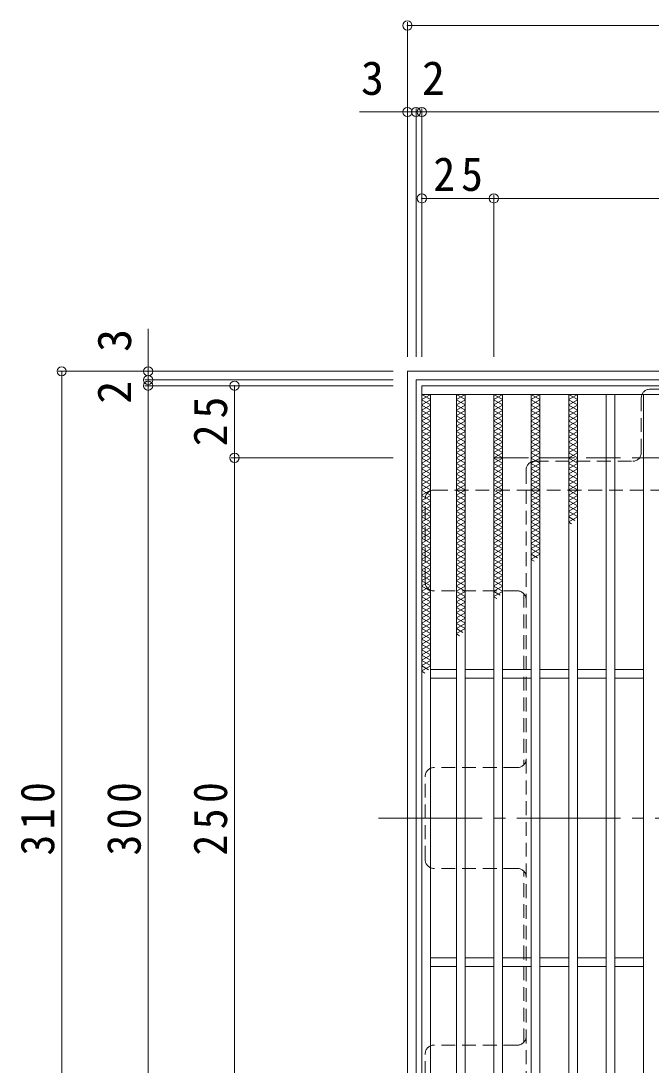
# Model space of a CAD drawing. Units: millimetres at full size, sheet at 1:4. Extents: x -838 to 994, y -781 to 732.
# Drawn here: x -783.9 to -565.1, y 357.4 to 719.8 of the extents above; entities that cross this region are included whole.
import ezdxf
from ezdxf.enums import TextEntityAlignment as Align

# ---------------------------------------------------------------- set-up
doc = ezdxf.new("R2010")
doc.units = ezdxf.units.MM
doc.header["$LTSCALE"] = 4
doc.header["$PDMODE"] = 32
doc.header["$PDSIZE"] = 3.2
for name, pattern in [('CHAIN1', [8, 5, -1, 1, -1]), ('CHAIN2', [12, 9, -1, 1, -1]), ('DASHED1', [1.8, 1.2, -0.6]), ('DASHED3', [4, 3, -1])]:
    doc.linetypes.add(name, pattern=pattern)
for name, color, linetype, lineweight in [('A-1_躯体', 3, 'Continuous', 9), ('A-2_仕上', 3, 'Continuous', 9), ('A-4_その他', 7, 'Continuous', 9), ('A-7_ハッチ', 2, 'Continuous', 9), ('A-8_記号', 2, 'Continuous', 9), ('A-9_ｸｳﾁｮｳｷ', 6, 'Continuous', 9)]:
    doc.layers.add(name, color=color, linetype=linetype, lineweight=lineweight)
doc.styles.add('ＭＳ ゴシック', font='')
doc.styles.get('ＭＳ ゴシック').set_extended_font_data('MS Gothic')

msp = doc.modelspace()

# ---------------------------------------------------------------- linework, layer by layer
at = {"layer": 'A-1_躯体', "color": 2}
for points in [[(-649.713, 288.162), (-649.713, 598.162), (-339.713, 598.162)], [(-646.713, 291.162), (-646.713, 595.162), (-342.713, 595.162)]]:
    msp.add_lwpolyline(points, dxfattribs=at)
at = {"layer": 'A-1_躯体', "color": 2, "linetype": 'DASHED3'}
msp.add_lwpolyline([(-619.713, 318.162), (-619.713, 568.162), (-369.713, 568.162)], dxfattribs=at)
at = {"layer": 'A-2_仕上'}
for p, q in [((-644.713, 593.162), (-644.713, 293.162)), ((-644.713, 593.162), (-344.713, 593.162)), ((-644.713, 590.162), (-344.713, 590.162)), ((-641.713, 590.162), (-641.713, 296.162)), ((-632.713, 590.162), (-632.713, 296.162)), ((-629.713, 590.162), (-629.713, 296.162)), ((-619.713, 590.162), (-619.713, 296.162)), ((-616.713, 590.162), (-616.713, 296.162)), ((-606.713, 590.162), (-606.713, 296.162)), ((-603.713, 590.162), (-603.713, 296.162)), ((-593.713, 590.162), (-593.713, 296.162)), ((-590.713, 590.162), (-590.713, 296.162)), ((-580.713, 590.162), (-580.713, 296.162)), ((-577.713, 590.162), (-577.713, 296.162)), ((-567.713, 590.162), (-567.713, 296.162)), ((-632.713, 494.662), (-641.713, 494.662)), ((-619.713, 494.662), (-629.713, 494.662)), ((-606.713, 494.662), (-616.713, 494.662)), ((-593.713, 494.662), (-603.713, 494.662)), ((-580.713, 494.662), (-590.713, 494.662)), ((-567.713, 494.662), (-577.713, 494.662)), ((-632.713, 491.662), (-641.713, 491.662)), ((-619.713, 491.662), (-629.713, 491.662)), ((-606.713, 491.662), (-616.713, 491.662)), ((-593.713, 491.662), (-603.713, 491.662)), ((-580.713, 491.662), (-590.713, 491.662)), ((-567.713, 491.662), (-577.713, 491.662)), ((-632.713, 394.662), (-641.713, 394.662)), ((-632.713, 391.662), (-641.713, 391.662)), ((-619.713, 394.662), (-629.713, 394.662)), ((-619.713, 391.662), (-629.713, 391.662)), ((-606.713, 394.662), (-616.713, 394.662)), ((-606.713, 391.662), (-616.713, 391.662)), ((-593.713, 394.662), (-603.713, 394.662)), ((-593.713, 391.662), (-603.713, 391.662)), ((-580.713, 394.662), (-590.713, 394.662)), ((-580.713, 391.662), (-590.713, 391.662)), ((-567.713, 394.662), (-577.713, 394.662)), ((-567.713, 391.662), (-577.713, 391.662))]:
    msp.add_line(p, q, dxfattribs=at)
at = {"layer": 'A-4_その他'}
for p, q in [((-649.713, 719.362), (-649.713, 603.162)), ((-649.713, 718.162), (-339.713, 718.162)), ((-646.713, 689.362), (-646.713, 603.162)), ((-644.713, 689.362), (-644.713, 603.162)), ((-666.393, 688.162), (-646.713, 688.162)), ((-646.713, 688.162), (-644.713, 688.162)), ((-644.713, 688.162), (-344.713, 688.162)), ((-619.713, 658.162), (-644.713, 658.162)), ((-619.713, 659.362), (-619.713, 603.162)), ((-619.713, 658.162), (-369.713, 658.162)), ((-739.713, 612.926), (-739.713, 595.162)), ((-770.913, 598.162), (-654.713, 598.162)), ((-769.713, 598.162), (-769.713, 288.162)), ((-740.913, 595.162), (-654.713, 595.162)), ((-739.713, 595.162), (-739.713, 593.162)), ((-740.913, 593.162), (-654.713, 593.162)), ((-739.713, 593.162), (-739.713, 293.162)), ((-709.713, 568.162), (-709.713, 593.162)), ((-710.913, 568.162), (-654.713, 568.162)), ((-709.713, 568.162), (-709.713, 318.162))]:
    msp.add_line(p, q, dxfattribs=at)
for p in [(-649.713, 718.162), (-649.713, 688.162), (-646.713, 688.162), (-644.713, 688.162), (-644.713, 658.162), (-619.713, 658.162), (-769.713, 598.162), (-739.713, 598.162), (-739.713, 595.162), (-739.713, 593.162), (-709.713, 593.162), (-709.713, 568.162)]:
    msp.add_point(p, dxfattribs=at)
at = {"layer": 'A-7_ハッチ', "linetype": 'DASHED1'}
for p, q in [((-423.914, 591.966), (-565.512, 591.966)), ((-568.512, 569.966), (-568.512, 588.966)), ((-605.513, 566.966), (-571.512, 566.966)), ((-608.513, 563.966), (-608.513, 556.966)), ((-640.516, 556.966), (-608.513, 556.966)), ((-608.513, 556.966), (-380.913, 556.966)), ((-608.513, 556.966), (-608.513, 329.359)), ((-643.516, 524.965), (-643.516, 553.966)), ((-611.513, 521.965), (-640.516, 521.965)), ((-609.313, 521.004), (-609.313, 461.623)), ((-611.513, 460.663), (-640.516, 460.663)), ((-643.516, 428.662), (-643.516, 457.663)), ((-611.513, 425.662), (-640.516, 425.662)), ((-609.313, 365.32), (-609.313, 424.701)), ((-611.513, 364.36), (-640.516, 364.36)), ((-643.516, 332.359), (-643.516, 361.36))]:
    msp.add_line(p, q, dxfattribs=at)
at = {"layer": 'A-7_ハッチ', "linetype": 'CHAIN2'}
msp.add_line((-659.713, 443.162), (-329.713, 443.162), dxfattribs=at)
at = {"layer": 'A-7_ハッチ', "linetype": 'DASHED1'}
for centre, start, end in [((-565.512, 588.966), 90, 180), ((-571.512, 569.966), 270, 0), ((-605.513, 563.966), 90, 180), ((-640.516, 553.966), 90, 180), ((-640.516, 524.965), 180, 270), ((-611.513, 518.965), 0, 90), ((-640.516, 457.663), 90, 180), ((-611.513, 463.663), 270, 0), ((-640.516, 428.662), 180, 270), ((-611.513, 422.662), 0, 90), ((-611.513, 367.36), 270, 0), ((-640.516, 361.36), 90, 180)]:
    msp.add_arc(centre, 3, start, end, dxfattribs=at)
at = {"layer": 'A-8_記号', "linetype": 'CHAIN1'}
msp.add_line((-611.22, 443.162), (-598.713, 443.162), dxfattribs=at)
at = {"layer": 'A-9_ｸｳﾁｮｳｷ'}
for p, q in [((-644.713, 590.162), (-641.713, 588.43)), ((-641.713, 590.162), (-644.713, 588.43)), ((-644.713, 588.315), (-641.713, 586.583)), ((-641.713, 588.315), (-644.713, 586.583)), ((-632.713, 590.162), (-629.713, 588.43)), ((-629.713, 590.162), (-632.713, 588.43)), ((-632.713, 588.315), (-629.713, 586.583)), ((-629.713, 588.315), (-632.713, 586.583)), ((-619.713, 590.162), (-616.713, 588.43)), ((-616.713, 590.162), (-619.713, 588.43)), ((-619.713, 588.315), (-616.713, 586.583)), ((-616.713, 588.315), (-619.713, 586.583)), ((-606.713, 590.162), (-603.713, 588.43)), ((-603.713, 590.162), (-606.713, 588.43)), ((-606.713, 588.315), (-603.713, 586.583)), ((-603.713, 588.315), (-606.713, 586.583)), ((-593.713, 590.162), (-590.713, 588.43)), ((-590.713, 590.162), (-593.713, 588.43)), ((-593.713, 588.315), (-590.713, 586.583)), ((-590.713, 588.315), (-593.713, 586.583)), ((-644.713, 586.467), (-641.713, 584.735)), ((-641.713, 586.467), (-644.713, 584.735)), ((-644.713, 584.62), (-641.713, 582.887)), ((-641.713, 584.62), (-644.713, 582.887)), ((-632.713, 586.467), (-629.713, 584.735)), ((-629.713, 586.467), (-632.713, 584.735)), ((-632.713, 584.62), (-629.713, 582.887)), ((-629.713, 584.62), (-632.713, 582.887)), ((-619.713, 586.467), (-616.713, 584.735)), ((-616.713, 586.467), (-619.713, 584.735)), ((-619.713, 584.62), (-616.713, 582.887)), ((-616.713, 584.62), (-619.713, 582.887)), ((-606.713, 586.467), (-603.713, 584.735)), ((-603.713, 586.467), (-606.713, 584.735)), ((-606.713, 584.62), (-603.713, 582.887)), ((-603.713, 584.62), (-606.713, 582.887)), ((-593.713, 586.467), (-590.713, 584.735)), ((-590.713, 586.467), (-593.713, 584.735)), ((-593.713, 584.62), (-590.713, 582.887)), ((-590.713, 584.62), (-593.713, 582.887)), ((-644.713, 582.772), (-641.713, 581.04)), ((-641.713, 582.772), (-644.713, 581.04)), ((-644.713, 580.924), (-641.713, 579.192)), ((-641.713, 580.924), (-644.713, 579.192)), ((-632.713, 582.772), (-629.713, 581.04)), ((-629.713, 582.772), (-632.713, 581.04)), ((-632.713, 580.924), (-629.713, 579.192)), ((-629.713, 580.924), (-632.713, 579.192)), ((-619.713, 582.772), (-616.713, 581.04)), ((-616.713, 582.772), (-619.713, 581.04)), ((-619.713, 580.924), (-616.713, 579.192)), ((-616.713, 580.924), (-619.713, 579.192)), ((-606.713, 582.772), (-603.713, 581.04)), ((-603.713, 582.772), (-606.713, 581.04)), ((-606.713, 580.924), (-603.713, 579.192)), ((-603.713, 580.924), (-606.713, 579.192)), ((-593.713, 582.772), (-590.713, 581.04)), ((-590.713, 582.772), (-593.713, 581.04)), ((-593.713, 580.924), (-590.713, 579.192)), ((-590.713, 580.924), (-593.713, 579.192)), ((-644.713, 579.077), (-641.713, 577.345)), ((-641.713, 579.077), (-644.713, 577.345)), ((-641.713, 577.229), (-644.713, 575.497)), ((-644.713, 577.229), (-641.713, 575.497)), ((-632.713, 579.077), (-629.713, 577.345)), ((-629.713, 579.077), (-632.713, 577.345)), ((-629.713, 577.229), (-632.713, 575.497)), ((-632.713, 577.229), (-629.713, 575.497)), ((-619.713, 579.077), (-616.713, 577.345)), ((-616.713, 579.077), (-619.713, 577.345)), ((-616.713, 577.229), (-619.713, 575.497)), ((-619.713, 577.229), (-616.713, 575.497)), ((-606.713, 579.077), (-603.713, 577.345)), ((-603.713, 579.077), (-606.713, 577.345)), ((-603.713, 577.229), (-606.713, 575.497)), ((-606.713, 577.229), (-603.713, 575.497)), ((-593.713, 579.077), (-590.713, 577.345)), ((-590.713, 579.077), (-593.713, 577.345)), ((-590.713, 577.229), (-593.713, 575.497)), ((-593.713, 577.229), (-590.713, 575.497)), ((-644.713, 575.382), (-641.713, 573.65)), ((-641.713, 575.382), (-644.713, 573.65)), ((-644.713, 573.534), (-641.713, 571.802)), ((-641.713, 573.534), (-644.713, 571.802)), ((-632.713, 575.382), (-629.713, 573.65)), ((-629.713, 575.382), (-632.713, 573.65)), ((-632.713, 573.534), (-629.713, 571.802)), ((-629.713, 573.534), (-632.713, 571.802)), ((-619.713, 575.382), (-616.713, 573.65)), ((-616.713, 575.382), (-619.713, 573.65)), ((-619.713, 573.534), (-616.713, 571.802)), ((-616.713, 573.534), (-619.713, 571.802)), ((-606.713, 575.382), (-603.713, 573.65)), ((-603.713, 575.382), (-606.713, 573.65)), ((-606.713, 573.534), (-603.713, 571.802)), ((-603.713, 573.534), (-606.713, 571.802)), ((-593.713, 575.382), (-590.713, 573.65)), ((-590.713, 575.382), (-593.713, 573.65)), ((-593.713, 573.534), (-590.713, 571.802)), ((-590.713, 573.534), (-593.713, 571.802)), ((-644.713, 571.687), (-641.713, 569.955)), ((-641.713, 571.687), (-644.713, 569.955)), ((-644.713, 569.839), (-641.713, 568.107)), ((-641.713, 569.839), (-644.713, 568.107)), ((-632.713, 571.687), (-629.713, 569.955)), ((-629.713, 571.687), (-632.713, 569.955)), ((-632.713, 569.839), (-629.713, 568.107)), ((-629.713, 569.839), (-632.713, 568.107)), ((-619.713, 571.687), (-616.713, 569.955)), ((-616.713, 571.687), (-619.713, 569.955)), ((-619.713, 569.839), (-616.713, 568.107)), ((-616.713, 569.839), (-619.713, 568.107)), ((-606.713, 571.687), (-603.713, 569.955)), ((-603.713, 571.687), (-606.713, 569.955)), ((-606.713, 569.839), (-603.713, 568.107)), ((-603.713, 569.839), (-606.713, 568.107)), ((-593.713, 571.687), (-590.713, 569.955)), ((-590.713, 571.687), (-593.713, 569.955)), ((-593.713, 569.839), (-590.713, 568.107)), ((-590.713, 569.839), (-593.713, 568.107)), ((-641.713, 567.991), (-644.713, 566.259)), ((-644.713, 567.991), (-641.713, 566.26)), ((-641.713, 566.144), (-644.713, 564.412)), ((-644.713, 566.144), (-641.713, 564.412)), ((-629.713, 567.991), (-632.713, 566.259)), ((-632.713, 567.991), (-629.713, 566.26)), ((-629.713, 566.144), (-632.713, 564.412)), ((-632.713, 566.144), (-629.713, 564.412)), ((-616.713, 567.991), (-619.713, 566.259)), ((-619.713, 567.991), (-616.713, 566.26)), ((-616.713, 566.144), (-619.713, 564.412)), ((-619.713, 566.144), (-616.713, 564.412)), ((-603.713, 567.991), (-606.713, 566.259)), ((-606.713, 567.991), (-603.713, 566.26)), ((-603.713, 566.144), (-606.713, 564.412)), ((-606.713, 566.144), (-603.713, 564.412)), ((-590.713, 567.991), (-593.713, 566.259)), ((-593.713, 567.991), (-590.713, 566.26)), ((-590.713, 566.144), (-593.713, 564.412)), ((-593.713, 566.144), (-590.713, 564.412)), ((-641.713, 564.296), (-644.713, 562.564)), ((-644.713, 564.296), (-641.713, 562.564)), ((-641.713, 562.449), (-644.713, 560.717)), ((-644.713, 562.449), (-641.713, 560.717)), ((-629.713, 564.296), (-632.713, 562.564)), ((-632.713, 564.296), (-629.713, 562.564)), ((-629.713, 562.449), (-632.713, 560.717)), ((-632.713, 562.449), (-629.713, 560.717)), ((-616.713, 564.296), (-619.713, 562.564)), ((-619.713, 564.296), (-616.713, 562.564)), ((-616.713, 562.449), (-619.713, 560.717)), ((-619.713, 562.449), (-616.713, 560.717)), ((-603.713, 564.296), (-606.713, 562.564)), ((-606.713, 564.296), (-603.713, 562.564)), ((-603.713, 562.449), (-606.713, 560.717)), ((-606.713, 562.449), (-603.713, 560.717)), ((-590.713, 564.296), (-593.713, 562.564)), ((-593.713, 564.296), (-590.713, 562.564)), ((-590.713, 562.449), (-593.713, 560.717)), ((-593.713, 562.449), (-590.713, 560.717)), ((-641.713, 560.601), (-644.713, 558.869)), ((-644.713, 560.601), (-641.713, 558.869)), ((-641.713, 558.754), (-644.713, 557.021)), ((-644.713, 558.754), (-641.713, 557.022)), ((-629.713, 560.601), (-632.713, 558.869)), ((-632.713, 560.601), (-629.713, 558.869)), ((-629.713, 558.754), (-632.713, 557.021)), ((-632.713, 558.754), (-629.713, 557.022)), ((-616.713, 560.601), (-619.713, 558.869)), ((-619.713, 560.601), (-616.713, 558.869)), ((-616.713, 558.754), (-619.713, 557.021)), ((-619.713, 558.754), (-616.713, 557.022)), ((-603.713, 560.601), (-606.713, 558.869)), ((-606.713, 560.601), (-603.713, 558.869)), ((-603.713, 558.754), (-606.713, 557.021)), ((-606.713, 558.754), (-603.713, 557.022)), ((-590.713, 560.601), (-593.713, 558.869)), ((-593.713, 560.601), (-590.713, 558.869)), ((-590.713, 558.754), (-593.713, 557.021)), ((-593.713, 558.754), (-590.713, 557.022)), ((-641.713, 556.906), (-644.713, 555.174)), ((-644.713, 556.906), (-641.713, 555.174)), ((-641.713, 555.058), (-644.713, 553.326)), ((-644.713, 555.058), (-641.713, 553.326)), ((-629.713, 556.906), (-632.713, 555.174)), ((-632.713, 556.906), (-629.713, 555.174)), ((-629.713, 555.058), (-632.713, 553.326)), ((-632.713, 555.058), (-629.713, 553.326)), ((-616.713, 556.906), (-619.713, 555.174)), ((-619.713, 556.906), (-616.713, 555.174)), ((-616.713, 555.058), (-619.713, 553.326)), ((-619.713, 555.058), (-616.713, 553.326)), ((-603.713, 556.906), (-606.713, 555.174)), ((-606.713, 556.906), (-603.713, 555.174)), ((-603.713, 555.058), (-606.713, 553.326)), ((-606.713, 555.058), (-603.713, 553.326)), ((-590.713, 556.906), (-593.713, 555.174)), ((-593.713, 556.906), (-590.713, 555.174)), ((-590.713, 555.058), (-593.713, 553.326)), ((-593.713, 555.058), (-590.713, 553.326)), ((-641.713, 553.211), (-644.713, 551.479)), ((-644.713, 553.211), (-641.713, 551.479)), ((-641.713, 551.363), (-644.713, 549.631)), ((-644.713, 551.363), (-641.713, 549.631)), ((-629.713, 553.211), (-632.713, 551.479)), ((-632.713, 553.211), (-629.713, 551.479)), ((-629.713, 551.363), (-632.713, 549.631)), ((-632.713, 551.363), (-629.713, 549.631)), ((-616.713, 553.211), (-619.713, 551.479)), ((-619.713, 553.211), (-616.713, 551.479)), ((-616.713, 551.363), (-619.713, 549.631)), ((-619.713, 551.363), (-616.713, 549.631)), ((-603.713, 553.211), (-606.713, 551.479)), ((-606.713, 553.211), (-603.713, 551.479)), ((-603.713, 551.363), (-606.713, 549.631)), ((-606.713, 551.363), (-603.713, 549.631)), ((-590.713, 553.211), (-593.713, 551.479)), ((-593.713, 553.211), (-590.713, 551.479)), ((-590.713, 551.363), (-593.713, 549.631)), ((-593.713, 551.363), (-590.713, 549.631)), ((-641.713, 549.516), (-644.713, 547.783)), ((-644.713, 549.516), (-641.713, 547.784)), ((-641.713, 547.668), (-644.713, 545.936)), ((-644.713, 547.668), (-641.713, 545.936)), ((-629.713, 549.516), (-632.713, 547.783)), ((-632.713, 549.516), (-629.713, 547.784)), ((-629.713, 547.668), (-632.713, 545.936)), ((-632.713, 547.668), (-629.713, 545.936)), ((-616.713, 549.516), (-619.713, 547.783)), ((-619.713, 549.516), (-616.713, 547.784)), ((-616.713, 547.668), (-619.713, 545.936)), ((-619.713, 547.668), (-616.713, 545.936)), ((-603.713, 549.516), (-606.713, 547.783)), ((-606.713, 549.516), (-603.713, 547.784)), ((-603.713, 547.668), (-606.713, 545.936)), ((-606.713, 547.668), (-603.713, 545.936)), ((-590.713, 549.516), (-593.713, 547.783)), ((-593.713, 549.516), (-590.713, 547.784)), ((-590.713, 547.668), (-593.713, 545.936)), ((-593.713, 547.668), (-591.613, 546.456)), ((-641.713, 545.82), (-644.713, 544.088)), ((-644.713, 545.82), (-641.713, 544.088)), ((-641.713, 543.973), (-644.713, 542.241)), ((-644.713, 543.973), (-641.713, 542.241)), ((-629.713, 545.82), (-632.713, 544.088)), ((-632.713, 545.82), (-629.713, 544.088)), ((-629.713, 543.973), (-632.713, 542.241)), ((-632.713, 543.973), (-629.713, 542.241)), ((-616.713, 545.82), (-619.713, 544.088)), ((-619.713, 545.82), (-616.713, 544.088)), ((-616.713, 543.973), (-619.713, 542.241)), ((-619.713, 543.973), (-616.713, 542.241)), ((-603.713, 545.82), (-606.713, 544.088)), ((-606.713, 545.82), (-603.713, 544.088)), ((-603.713, 543.973), (-606.713, 542.241)), ((-606.713, 543.973), (-603.713, 542.241)), ((-593.713, 545.82), (-592.784, 545.284)), ((-641.713, 542.125), (-644.713, 540.393)), ((-644.713, 542.125), (-641.713, 540.393)), ((-641.713, 540.278), (-644.713, 538.546)), ((-644.713, 540.278), (-641.713, 538.546)), ((-629.713, 542.125), (-632.713, 540.393)), ((-632.713, 542.125), (-629.713, 540.393)), ((-629.713, 540.278), (-632.713, 538.546)), ((-632.713, 540.278), (-629.713, 538.546)), ((-616.713, 542.125), (-619.713, 540.393)), ((-619.713, 542.125), (-616.713, 540.393)), ((-616.713, 540.278), (-619.713, 538.546)), ((-619.713, 540.278), (-616.713, 538.546)), ((-603.713, 542.125), (-606.713, 540.393)), ((-606.713, 542.125), (-603.713, 540.393)), ((-603.713, 540.278), (-606.713, 538.546)), ((-606.713, 540.278), (-603.713, 538.546)), ((-641.713, 538.43), (-644.713, 536.698)), ((-644.713, 538.43), (-641.713, 536.698)), ((-641.713, 536.582), (-644.713, 534.85)), ((-644.713, 536.582), (-641.713, 534.85)), ((-629.713, 538.43), (-632.713, 536.698)), ((-632.713, 538.43), (-629.713, 536.698)), ((-629.713, 536.582), (-632.713, 534.85)), ((-632.713, 536.582), (-629.713, 534.85)), ((-616.713, 538.43), (-619.713, 536.698)), ((-619.713, 538.43), (-616.713, 536.698)), ((-616.713, 536.582), (-619.713, 534.85)), ((-619.713, 536.582), (-616.713, 534.85)), ((-603.713, 538.43), (-606.713, 536.698)), ((-606.713, 538.43), (-603.713, 536.698)), ((-603.713, 536.582), (-606.713, 534.85)), ((-606.713, 536.582), (-603.713, 534.85)), ((-641.713, 534.735), (-644.713, 533.003)), ((-644.713, 534.735), (-641.713, 533.003)), ((-641.713, 532.887), (-644.713, 531.155)), ((-644.713, 532.887), (-641.713, 531.155)), ((-629.713, 534.735), (-632.713, 533.003)), ((-632.713, 534.735), (-629.713, 533.003)), ((-629.713, 532.887), (-632.713, 531.155)), ((-632.713, 532.887), (-629.713, 531.155)), ((-616.713, 534.735), (-619.713, 533.003)), ((-619.713, 534.735), (-616.713, 533.003)), ((-616.713, 532.887), (-619.713, 531.155)), ((-619.713, 532.887), (-616.713, 531.155)), ((-603.713, 534.735), (-606.713, 533.003)), ((-606.713, 534.735), (-604.571, 533.498)), ((-606.713, 532.887), (-605.742, 532.327)), ((-641.713, 531.04), (-644.713, 529.308)), ((-644.713, 531.04), (-641.713, 529.308)), ((-641.713, 529.192), (-644.713, 527.46)), ((-644.713, 529.192), (-641.713, 527.46)), ((-629.713, 531.04), (-632.713, 529.308)), ((-632.713, 531.04), (-629.713, 529.308)), ((-629.713, 529.192), (-632.713, 527.46)), ((-632.713, 529.192), (-629.713, 527.46)), ((-616.713, 531.04), (-619.713, 529.308)), ((-619.713, 531.04), (-616.713, 529.308)), ((-616.713, 529.192), (-619.713, 527.46)), ((-619.713, 529.192), (-616.713, 527.46)), ((-641.713, 527.344), (-644.713, 525.612)), ((-644.713, 527.344), (-641.713, 525.612)), ((-641.713, 525.497), (-644.713, 523.765)), ((-644.713, 525.497), (-641.713, 523.765)), ((-629.713, 527.344), (-632.713, 525.612)), ((-632.713, 527.344), (-629.713, 525.612)), ((-629.713, 525.497), (-632.713, 523.765)), ((-632.713, 525.497), (-629.713, 523.765)), ((-616.713, 527.344), (-619.713, 525.612)), ((-619.713, 527.344), (-616.713, 525.612)), ((-616.713, 525.497), (-619.713, 523.765)), ((-619.713, 525.497), (-616.713, 523.765)), ((-641.713, 523.649), (-644.713, 521.917)), ((-644.713, 523.649), (-641.713, 521.917)), ((-641.713, 521.802), (-644.713, 520.07)), ((-644.713, 521.802), (-641.713, 520.07)), ((-629.713, 523.649), (-632.713, 521.917)), ((-632.713, 523.649), (-629.713, 521.917)), ((-629.713, 521.802), (-632.713, 520.07)), ((-632.713, 521.802), (-629.713, 520.07)), ((-616.713, 523.649), (-619.713, 521.917)), ((-619.713, 523.649), (-616.713, 521.917)), ((-616.713, 521.802), (-619.713, 520.07)), ((-619.713, 521.802), (-617.528, 520.54)), ((-641.713, 519.954), (-644.713, 518.222)), ((-644.713, 519.954), (-641.713, 518.222)), ((-629.713, 519.954), (-632.713, 518.222)), ((-632.713, 519.954), (-629.713, 518.222)), ((-619.713, 519.954), (-618.7, 519.369)), ((-641.713, 518.106), (-644.713, 516.374)), ((-644.713, 518.106), (-641.713, 516.374)), ((-641.713, 516.259), (-644.713, 514.527)), ((-644.713, 516.259), (-641.713, 514.527)), ((-629.713, 518.106), (-632.713, 516.374)), ((-632.713, 518.106), (-629.713, 516.374)), ((-629.713, 516.259), (-632.713, 514.527)), ((-632.713, 516.259), (-629.713, 514.527)), ((-641.713, 514.411), (-644.713, 512.679)), ((-644.713, 514.411), (-641.713, 512.679)), ((-641.713, 512.564), (-644.713, 510.832)), ((-644.713, 512.564), (-641.713, 510.832)), ((-629.713, 514.411), (-632.713, 512.679)), ((-632.713, 514.411), (-629.713, 512.679)), ((-629.713, 512.564), (-632.713, 510.832)), ((-632.713, 512.564), (-629.713, 510.832)), ((-641.713, 510.716), (-644.713, 508.984)), ((-644.713, 510.716), (-641.713, 508.984)), ((-641.713, 508.869), (-644.713, 507.136)), ((-644.713, 508.869), (-641.713, 507.137)), ((-629.713, 510.716), (-632.713, 508.984)), ((-632.713, 510.716), (-629.713, 508.984)), ((-629.713, 508.869), (-632.713, 507.136)), ((-632.713, 508.869), (-630.486, 507.583)), ((-641.713, 507.021), (-644.713, 505.289)), ((-644.713, 507.021), (-641.713, 505.289)), ((-641.713, 505.173), (-644.713, 503.441)), ((-644.713, 505.173), (-641.713, 503.441)), ((-632.713, 507.021), (-631.657, 506.411)), ((-641.713, 503.326), (-644.713, 501.594)), ((-644.713, 503.326), (-641.713, 501.594)), ((-641.713, 501.478), (-644.713, 499.746)), ((-644.713, 501.478), (-641.713, 499.746)), ((-641.713, 499.631), (-644.713, 497.898)), ((-644.713, 499.631), (-641.713, 497.899)), ((-641.713, 497.783), (-644.713, 496.051)), ((-644.713, 497.783), (-641.713, 496.051)), ((-641.713, 495.935), (-644.713, 494.203)), ((-644.713, 495.935), (-642.444, 494.625)), ((-644.713, 494.088), (-643.615, 493.454))]:
    msp.add_line(p, q, dxfattribs=at)

# ---------------------------------------------------------------- texts
at = {"layer": 'A-4_その他', "color": 2, "style": 'ＭＳ ゴシック'}
for s, p in [('3', (-665.842, 690.562)), ('2', (-644.671, 690.562))]:
    msp.add_text(s, height=11.73, dxfattribs=at).set_placement(p, align=Align.BOTTOM_LEFT)
for s, p in [('3', (-742.113, 604.887)), ('2', (-742.113, 586.926))]:
    msp.add_text(s, height=11.73, rotation=90, dxfattribs=at).set_placement(p, align=Align.BOTTOM_LEFT)
at = {"layer": 'A-4_その他', "color": 2, "insert": (-640.713, 660.562), "char_height": 11.73, "attachment_point": 7, "style": 'ＭＳ ゴシック'}
msp.add_mtext('\\T1.27;\\W0.95;25', dxfattribs=at)
at = {"layer": 'A-4_その他', "color": 2, "char_height": 11.73, "attachment_point": 7, "rotation": 90, "style": 'ＭＳ ゴシック'}
for s, insert in [('\\T1.27;\\W0.95;25', (-712.113, 572.162)), ('\\T1.27;\\W0.9;310', (-772.113, 430.162)), ('\\T1.27;\\W0.9;300', (-742.113, 430.162)), ('\\T1.27;\\W0.9;250', (-712.113, 430.162))]:
    msp.add_mtext(s, dxfattribs=dict(at, insert=insert))

doc.saveas('drawing.dxf')
